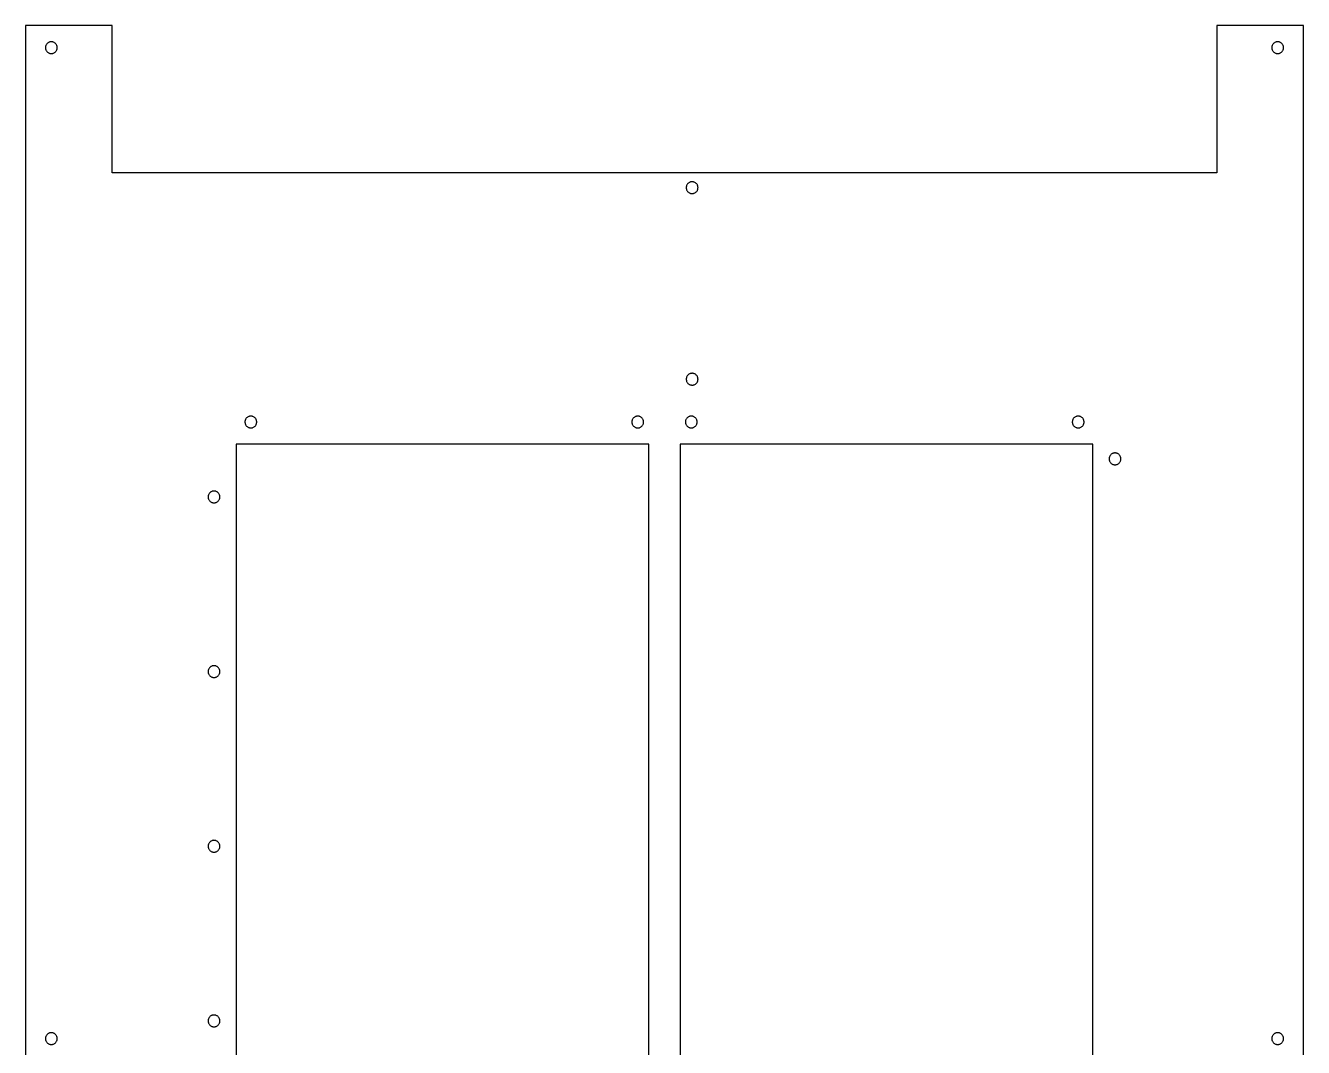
# Model space of a CAD drawing. Header units: millimetres. Extents: x 0 to 347, y 0 to 550.
# Drawn here: x 0 to 347, y 272.6 to 550 of the extents above; entities that cross this region are included whole.
import ezdxf

# ---------------------------------------------------------------- set-up
doc = ezdxf.new("R2010")
doc.units = ezdxf.units.MM

msp = doc.modelspace()

# ---------------------------------------------------------------- linework, layer by layer
at = {"color": 7, "linetype": 'Continuous', "lineweight": 25}
for p, q in [((0, 550), (0, 0)), ((23.5, 550), (0, 550)), ((23.5, 510), (23.5, 550)), ((323.5, 550), (323.5, 510)), ((347, 550), (323.5, 550)), ((347, 0), (347, 550)), ((323.5, 510), (23.5, 510)), ((169.24, 436.38), (57.17, 436.38)), ((57.17, 436.38), (57.17, 113.62)), ((169.24, 113.62), (169.24, 436.38)), ((289.83, 436.38), (177.76, 436.38)), ((177.76, 436.38), (177.76, 113.62)), ((289.83, 113.62), (289.83, 436.38))]:
    msp.add_line(p, q, dxfattribs=at)
for points, knots in [([(7, 545.6), (6.96, 545.6), (6.88, 545.6), (6.76, 545.58), (6.64, 545.56), (6.52, 545.53), (6.35, 545.47), (6.11, 545.35), (5.86, 545.14), (5.65, 544.88), (5.52, 544.63), (5.45, 544.4), (5.41, 544.2), (5.4, 544.07), (5.4, 544)], [0, 0, 0, 0, 0.048301, 0.096194, 0.143955, 0.191861, 0.240187, 0.370073, 0.50005, 0.629928, 0.759912, 0.84013, 0.919732, 1, 1, 1, 1]), ([(8.6, 544), (8.6, 544.04), (8.6, 544.12), (8.58, 544.24), (8.56, 544.36), (8.53, 544.48), (8.47, 544.65), (8.35, 544.88), (8.14, 545.14), (7.88, 545.35), (7.63, 545.48), (7.4, 545.55), (7.2, 545.59), (7.07, 545.6), (7, 545.6)], [0, 0, 0, 0, 0.048295, 0.096186, 0.143947, 0.191856, 0.240187, 0.370065, 0.50005, 0.629936, 0.759912, 0.840138, 0.919739, 1, 1, 1, 1]), ([(340, 545.6), (339.96, 545.6), (339.88, 545.6), (339.76, 545.58), (339.64, 545.56), (339.52, 545.53), (339.35, 545.47), (339.11, 545.35), (338.86, 545.14), (338.65, 544.88), (338.52, 544.63), (338.45, 544.4), (338.41, 544.2), (338.4, 544.07), (338.4, 544)], [0, 0, 0, 0, 0.048301, 0.096194, 0.143955, 0.191861, 0.240187, 0.370073, 0.50005, 0.629928, 0.759912, 0.84013, 0.919732, 1, 1, 1, 1]), ([(341.6, 544), (341.6, 544.04), (341.6, 544.12), (341.58, 544.24), (341.56, 544.36), (341.53, 544.48), (341.47, 544.65), (341.35, 544.88), (341.14, 545.14), (340.88, 545.35), (340.63, 545.48), (340.4, 545.55), (340.2, 545.59), (340.07, 545.6), (340, 545.6)], [0, 0, 0, 0, 0.048295, 0.096186, 0.143947, 0.191856, 0.240187, 0.370065, 0.50005, 0.629936, 0.759912, 0.840138, 0.919739, 1, 1, 1, 1]), ([(5.4, 544), (5.4, 543.96), (5.4, 543.88), (5.42, 543.76), (5.44, 543.64), (5.47, 543.52), (5.53, 543.35), (5.65, 543.11), (5.86, 542.86), (6.11, 542.65), (6.37, 542.52), (6.6, 542.45), (6.8, 542.41), (6.93, 542.4), (7, 542.4)], [0, 0, 0, 0, 0.048295, 0.096186, 0.143947, 0.191856, 0.240187, 0.370065, 0.50005, 0.629936, 0.759912, 0.840138, 0.919739, 1, 1, 1, 1]), ([(7, 542.4), (7.04, 542.4), (7.12, 542.4), (7.24, 542.42), (7.36, 542.44), (7.48, 542.47), (7.65, 542.53), (7.88, 542.65), (8.14, 542.86), (8.35, 543.11), (8.48, 543.37), (8.55, 543.6), (8.59, 543.8), (8.6, 543.93), (8.6, 544)], [0, 0, 0, 0, 0.048301, 0.096194, 0.143955, 0.191861, 0.240187, 0.370073, 0.50005, 0.629928, 0.759912, 0.84013, 0.919732, 1, 1, 1, 1]), ([(338.4, 544), (338.4, 543.96), (338.4, 543.88), (338.42, 543.76), (338.44, 543.64), (338.47, 543.52), (338.53, 543.35), (338.65, 543.11), (338.86, 542.86), (339.11, 542.65), (339.37, 542.52), (339.6, 542.45), (339.8, 542.41), (339.93, 542.4), (340, 542.4)], [0, 0, 0, 0, 0.048295, 0.096186, 0.143947, 0.191856, 0.240187, 0.370065, 0.50005, 0.629936, 0.759912, 0.840138, 0.919739, 1, 1, 1, 1]), ([(340, 542.4), (340.04, 542.4), (340.12, 542.4), (340.24, 542.42), (340.36, 542.44), (340.48, 542.47), (340.65, 542.53), (340.88, 542.65), (341.14, 542.86), (341.35, 543.11), (341.48, 543.37), (341.55, 543.6), (341.59, 543.8), (341.6, 543.93), (341.6, 544)], [0, 0, 0, 0, 0.048301, 0.096194, 0.143955, 0.191861, 0.240187, 0.370073, 0.50005, 0.629928, 0.759912, 0.84013, 0.919732, 1, 1, 1, 1]), ([(181, 507.6), (180.96, 507.6), (180.88, 507.6), (180.76, 507.58), (180.64, 507.56), (180.52, 507.53), (180.35, 507.47), (180.11, 507.35), (179.86, 507.14), (179.65, 506.88), (179.52, 506.63), (179.45, 506.4), (179.41, 506.2), (179.4, 506.07), (179.4, 506)], [0, 0, 0, 0, 0.048301, 0.096194, 0.143955, 0.191861, 0.240187, 0.370073, 0.50005, 0.629928, 0.759912, 0.84013, 0.919732, 1, 1, 1, 1]), ([(182.6, 506), (182.6, 506.04), (182.6, 506.12), (182.58, 506.24), (182.56, 506.36), (182.53, 506.48), (182.47, 506.65), (182.35, 506.88), (182.14, 507.14), (181.88, 507.35), (181.63, 507.48), (181.4, 507.55), (181.2, 507.59), (181.07, 507.6), (181, 507.6)], [0, 0, 0, 0, 0.048295, 0.096186, 0.143947, 0.191856, 0.240187, 0.370065, 0.50005, 0.629936, 0.759912, 0.840138, 0.919739, 1, 1, 1, 1]), ([(179.4, 506), (179.4, 505.96), (179.4, 505.88), (179.42, 505.76), (179.44, 505.64), (179.47, 505.52), (179.53, 505.35), (179.65, 505.11), (179.86, 504.86), (180.11, 504.65), (180.37, 504.52), (180.6, 504.45), (180.8, 504.41), (180.93, 504.4), (181, 504.4)], [0, 0, 0, 0, 0.048295, 0.096186, 0.143947, 0.191856, 0.240187, 0.370065, 0.50005, 0.629936, 0.759912, 0.840138, 0.919739, 1, 1, 1, 1]), ([(181, 504.4), (181.04, 504.4), (181.12, 504.4), (181.24, 504.42), (181.36, 504.44), (181.48, 504.47), (181.65, 504.53), (181.88, 504.65), (182.14, 504.86), (182.35, 505.11), (182.48, 505.37), (182.55, 505.6), (182.59, 505.8), (182.6, 505.93), (182.6, 506)], [0, 0, 0, 0, 0.048301, 0.096194, 0.143955, 0.191861, 0.240187, 0.370073, 0.50005, 0.629928, 0.759912, 0.84013, 0.919732, 1, 1, 1, 1]), ([(181, 455.6), (180.96, 455.6), (180.88, 455.6), (180.76, 455.58), (180.64, 455.56), (180.52, 455.53), (180.35, 455.47), (180.11, 455.35), (179.86, 455.14), (179.65, 454.88), (179.52, 454.63), (179.45, 454.4), (179.41, 454.2), (179.4, 454.07), (179.4, 454)], [0, 0, 0, 0, 0.048301, 0.096194, 0.143955, 0.191861, 0.240187, 0.370073, 0.50005, 0.629928, 0.759912, 0.84013, 0.919732, 1, 1, 1, 1]), ([(182.6, 454), (182.6, 454.04), (182.6, 454.12), (182.58, 454.24), (182.56, 454.36), (182.53, 454.48), (182.47, 454.65), (182.35, 454.88), (182.14, 455.14), (181.88, 455.35), (181.63, 455.48), (181.4, 455.55), (181.2, 455.59), (181.07, 455.6), (181, 455.6)], [0, 0, 0, 0, 0.048295, 0.096186, 0.143947, 0.191856, 0.240187, 0.370065, 0.50005, 0.629936, 0.759912, 0.840138, 0.919739, 1, 1, 1, 1]), ([(179.4, 454), (179.4, 453.96), (179.4, 453.88), (179.42, 453.76), (179.44, 453.64), (179.47, 453.52), (179.53, 453.35), (179.65, 453.11), (179.86, 452.86), (180.11, 452.65), (180.37, 452.52), (180.6, 452.45), (180.8, 452.41), (180.93, 452.4), (181, 452.4)], [0, 0, 0, 0, 0.048295, 0.096186, 0.143947, 0.191856, 0.240187, 0.370065, 0.50005, 0.629936, 0.759912, 0.840138, 0.919739, 1, 1, 1, 1]), ([(181, 452.4), (181.04, 452.4), (181.12, 452.4), (181.24, 452.42), (181.36, 452.44), (181.48, 452.47), (181.65, 452.53), (181.88, 452.65), (182.14, 452.86), (182.35, 453.11), (182.48, 453.37), (182.55, 453.6), (182.59, 453.8), (182.6, 453.93), (182.6, 454)], [0, 0, 0, 0, 0.048301, 0.096194, 0.143955, 0.191861, 0.240187, 0.370073, 0.50005, 0.629928, 0.759912, 0.84013, 0.919732, 1, 1, 1, 1]), ([(61.17, 443.97), (61.13, 443.97), (61.05, 443.97), (60.93, 443.96), (60.81, 443.93), (60.7, 443.9), (60.52, 443.84), (60.29, 443.72), (60.03, 443.51), (59.82, 443.26), (59.69, 443), (59.62, 442.77), (59.58, 442.57), (59.57, 442.44), (59.57, 442.37)], [0, 0, 0, 0, 0.048301, 0.096194, 0.143955, 0.191861, 0.240187, 0.370073, 0.50005, 0.629928, 0.759912, 0.84013, 0.919732, 1, 1, 1, 1]), ([(59.57, 442.37), (59.57, 442.33), (59.57, 442.25), (59.59, 442.13), (59.61, 442.01), (59.64, 441.9), (59.7, 441.72), (59.82, 441.49), (60.03, 441.23), (60.29, 441.03), (60.54, 440.9), (60.77, 440.82), (60.97, 440.78), (61.1, 440.78), (61.17, 440.77)], [0, 0, 0, 0, 0.048295, 0.096186, 0.143947, 0.191856, 0.240187, 0.370065, 0.50005, 0.629936, 0.759912, 0.840138, 0.919739, 1, 1, 1, 1]), ([(62.77, 442.37), (62.77, 442.41), (62.77, 442.49), (62.75, 442.61), (62.73, 442.73), (62.7, 442.85), (62.64, 443.03), (62.52, 443.26), (62.31, 443.51), (62.06, 443.72), (61.8, 443.85), (61.57, 443.93), (61.37, 443.97), (61.24, 443.97), (61.17, 443.97)], [0, 0, 0, 0, 0.048295, 0.096186, 0.143947, 0.191856, 0.240187, 0.370065, 0.50005, 0.629936, 0.759912, 0.840138, 0.919739, 1, 1, 1, 1]), ([(61.17, 440.77), (61.21, 440.77), (61.29, 440.78), (61.41, 440.79), (61.53, 440.81), (61.65, 440.84), (61.82, 440.91), (62.06, 441.03), (62.31, 441.23), (62.52, 441.49), (62.65, 441.74), (62.72, 441.97), (62.76, 442.17), (62.77, 442.31), (62.77, 442.37)], [0, 0, 0, 0, 0.048301, 0.096194, 0.143955, 0.191861, 0.240187, 0.370073, 0.50005, 0.629928, 0.759912, 0.84013, 0.919732, 1, 1, 1, 1]), ([(166.24, 443.97), (166.19, 443.97), (166.11, 443.97), (165.99, 443.96), (165.88, 443.93), (165.76, 443.9), (165.58, 443.84), (165.35, 443.72), (165.1, 443.51), (164.89, 443.26), (164.76, 443), (164.68, 442.77), (164.64, 442.57), (164.64, 442.44), (164.64, 442.37)], [0, 0, 0, 0, 0.048301, 0.096194, 0.143955, 0.191861, 0.240187, 0.370073, 0.50005, 0.629928, 0.759912, 0.84013, 0.919732, 1, 1, 1, 1]), ([(164.64, 442.37), (164.64, 442.33), (164.64, 442.25), (164.65, 442.13), (164.67, 442.01), (164.71, 441.9), (164.77, 441.72), (164.89, 441.49), (165.1, 441.23), (165.35, 441.03), (165.61, 440.9), (165.84, 440.82), (166.03, 440.78), (166.17, 440.78), (166.24, 440.77)], [0, 0, 0, 0, 0.048295, 0.096186, 0.143947, 0.191856, 0.240187, 0.370065, 0.50005, 0.629936, 0.759912, 0.840138, 0.919739, 1, 1, 1, 1]), ([(167.84, 442.37), (167.83, 442.41), (167.83, 442.49), (167.82, 442.61), (167.8, 442.73), (167.76, 442.85), (167.7, 443.03), (167.58, 443.26), (167.37, 443.51), (167.12, 443.72), (166.87, 443.85), (166.63, 443.93), (166.44, 443.97), (166.3, 443.97), (166.24, 443.97)], [0, 0, 0, 0, 0.048295, 0.096186, 0.143947, 0.191856, 0.240187, 0.370065, 0.50005, 0.629936, 0.759912, 0.840138, 0.919739, 1, 1, 1, 1]), ([(166.24, 440.77), (166.28, 440.77), (166.36, 440.78), (166.48, 440.79), (166.59, 440.81), (166.71, 440.84), (166.89, 440.91), (167.12, 441.03), (167.37, 441.23), (167.58, 441.49), (167.71, 441.74), (167.79, 441.97), (167.83, 442.17), (167.83, 442.31), (167.84, 442.37)], [0, 0, 0, 0, 0.048301, 0.096194, 0.143955, 0.191861, 0.240187, 0.370073, 0.50005, 0.629928, 0.759912, 0.84013, 0.919732, 1, 1, 1, 1]), ([(180.76, 443.97), (180.72, 443.97), (180.64, 443.97), (180.52, 443.96), (180.41, 443.93), (180.29, 443.9), (180.11, 443.84), (179.88, 443.72), (179.63, 443.51), (179.42, 443.26), (179.29, 443), (179.21, 442.77), (179.17, 442.57), (179.17, 442.44), (179.16, 442.37)], [0, 0, 0, 0, 0.048301, 0.096194, 0.143955, 0.191861, 0.240187, 0.370073, 0.50005, 0.629928, 0.759912, 0.84013, 0.919732, 1, 1, 1, 1]), ([(179.16, 442.37), (179.17, 442.33), (179.17, 442.25), (179.18, 442.13), (179.2, 442.01), (179.24, 441.9), (179.3, 441.72), (179.42, 441.49), (179.63, 441.23), (179.88, 441.03), (180.13, 440.9), (180.37, 440.82), (180.56, 440.78), (180.7, 440.78), (180.76, 440.77)], [0, 0, 0, 0, 0.048295, 0.096186, 0.143947, 0.191856, 0.240187, 0.370065, 0.50005, 0.629936, 0.759912, 0.840138, 0.919739, 1, 1, 1, 1]), ([(182.36, 442.37), (182.36, 442.41), (182.36, 442.49), (182.35, 442.61), (182.33, 442.73), (182.29, 442.85), (182.23, 443.03), (182.11, 443.26), (181.9, 443.51), (181.65, 443.72), (181.39, 443.85), (181.16, 443.93), (180.97, 443.97), (180.83, 443.97), (180.76, 443.97)], [0, 0, 0, 0, 0.048295, 0.096186, 0.143947, 0.191856, 0.240187, 0.370065, 0.50005, 0.629936, 0.759912, 0.840138, 0.919739, 1, 1, 1, 1]), ([(180.76, 440.77), (180.81, 440.77), (180.89, 440.78), (181.01, 440.79), (181.12, 440.81), (181.24, 440.84), (181.42, 440.91), (181.65, 441.03), (181.9, 441.23), (182.11, 441.49), (182.24, 441.74), (182.32, 441.97), (182.36, 442.17), (182.36, 442.31), (182.36, 442.37)], [0, 0, 0, 0, 0.048301, 0.096194, 0.143955, 0.191861, 0.240187, 0.370073, 0.50005, 0.629928, 0.759912, 0.84013, 0.919732, 1, 1, 1, 1]), ([(285.83, 443.97), (285.79, 443.97), (285.71, 443.97), (285.59, 443.96), (285.47, 443.93), (285.35, 443.9), (285.18, 443.84), (284.94, 443.72), (284.69, 443.51), (284.48, 443.26), (284.35, 443), (284.28, 442.77), (284.24, 442.57), (284.23, 442.44), (284.23, 442.37)], [0, 0, 0, 0, 0.048301, 0.096194, 0.143955, 0.191861, 0.240187, 0.370073, 0.50005, 0.629928, 0.759912, 0.84013, 0.919732, 1, 1, 1, 1]), ([(284.23, 442.37), (284.23, 442.33), (284.23, 442.25), (284.25, 442.13), (284.27, 442.01), (284.3, 441.9), (284.36, 441.72), (284.48, 441.49), (284.69, 441.23), (284.94, 441.03), (285.2, 440.9), (285.43, 440.82), (285.63, 440.78), (285.76, 440.78), (285.83, 440.77)], [0, 0, 0, 0, 0.0482955, 0.0961861, 0.143947, 0.1918557, 0.2401868, 0.3700649, 0.5000495, 0.6299357, 0.7599124, 0.8401376, 0.9197392, 1, 1, 1, 1]), ([(287.43, 442.37), (287.43, 442.41), (287.43, 442.49), (287.41, 442.61), (287.39, 442.73), (287.36, 442.85), (287.3, 443.03), (287.18, 443.26), (286.97, 443.51), (286.71, 443.72), (286.46, 443.85), (286.23, 443.93), (286.03, 443.97), (285.9, 443.97), (285.83, 443.97)], [0, 0, 0, 0, 0.048295, 0.096186, 0.143947, 0.191856, 0.240187, 0.370065, 0.50005, 0.629936, 0.759912, 0.840138, 0.919739, 1, 1, 1, 1]), ([(285.83, 440.77), (285.87, 440.77), (285.95, 440.78), (286.07, 440.79), (286.19, 440.81), (286.3, 440.84), (286.48, 440.91), (286.71, 441.03), (286.97, 441.23), (287.18, 441.49), (287.31, 441.74), (287.38, 441.97), (287.42, 442.17), (287.43, 442.31), (287.43, 442.37)], [0, 0, 0, 0, 0.048301, 0.096194, 0.143955, 0.191861, 0.240187, 0.370073, 0.50005, 0.629928, 0.759912, 0.84013, 0.919732, 1, 1, 1, 1]), ([(295.83, 433.98), (295.79, 433.98), (295.71, 433.97), (295.59, 433.96), (295.47, 433.94), (295.35, 433.91), (295.17, 433.84), (294.94, 433.72), (294.69, 433.52), (294.48, 433.26), (294.35, 433.01), (294.27, 432.78), (294.23, 432.58), (294.23, 432.44), (294.23, 432.38)], [0, 0, 0, 0, 0.048301, 0.096194, 0.143955, 0.191861, 0.240187, 0.370073, 0.50005, 0.629928, 0.759912, 0.84013, 0.919732, 1, 1, 1, 1]), ([(297.43, 432.38), (297.43, 432.42), (297.42, 432.5), (297.41, 432.62), (297.39, 432.74), (297.36, 432.85), (297.29, 433.03), (297.17, 433.26), (296.97, 433.52), (296.71, 433.72), (296.46, 433.86), (296.23, 433.93), (296.03, 433.97), (295.89, 433.97), (295.83, 433.98)], [0, 0, 0, 0, 0.048295, 0.096186, 0.143947, 0.191856, 0.240187, 0.370065, 0.50005, 0.629936, 0.759912, 0.840138, 0.919739, 1, 1, 1, 1]), ([(294.23, 432.38), (294.23, 432.34), (294.23, 432.26), (294.24, 432.14), (294.27, 432.02), (294.3, 431.9), (294.36, 431.72), (294.48, 431.49), (294.69, 431.24), (294.94, 431.03), (295.2, 430.9), (295.43, 430.82), (295.63, 430.78), (295.76, 430.78), (295.83, 430.78)], [0, 0, 0, 0, 0.048295, 0.096186, 0.143947, 0.191856, 0.240187, 0.370065, 0.50005, 0.629936, 0.759912, 0.840138, 0.919739, 1, 1, 1, 1]), ([(295.83, 430.78), (295.87, 430.78), (295.95, 430.78), (296.07, 430.79), (296.19, 430.82), (296.3, 430.85), (296.48, 430.91), (296.71, 431.03), (296.97, 431.24), (297.17, 431.49), (297.3, 431.75), (297.38, 431.98), (297.42, 432.18), (297.42, 432.31), (297.43, 432.38)], [0, 0, 0, 0, 0.048301, 0.096194, 0.143955, 0.191861, 0.240187, 0.370073, 0.50005, 0.629928, 0.759912, 0.84013, 0.919732, 1, 1, 1, 1]), ([(51.17, 423.64), (51.13, 423.64), (51.05, 423.64), (50.93, 423.63), (50.81, 423.6), (50.7, 423.57), (50.52, 423.51), (50.29, 423.39), (50.03, 423.18), (49.83, 422.93), (49.7, 422.67), (49.62, 422.44), (49.58, 422.24), (49.58, 422.11), (49.57, 422.04)], [0, 0, 0, 0, 0.048301, 0.096194, 0.143955, 0.191861, 0.240187, 0.370073, 0.50005, 0.629928, 0.759912, 0.84013, 0.919732, 1, 1, 1, 1]), ([(52.77, 422.04), (52.77, 422.08), (52.77, 422.16), (52.76, 422.28), (52.73, 422.4), (52.7, 422.52), (52.64, 422.7), (52.52, 422.93), (52.31, 423.18), (52.06, 423.39), (51.8, 423.52), (51.57, 423.6), (51.37, 423.64), (51.24, 423.64), (51.17, 423.64)], [0, 0, 0, 0, 0.048295, 0.096186, 0.143947, 0.191856, 0.240187, 0.370065, 0.50005, 0.629936, 0.759912, 0.840138, 0.919739, 1, 1, 1, 1]), ([(49.57, 422.04), (49.57, 422), (49.58, 421.92), (49.59, 421.8), (49.61, 421.68), (49.64, 421.57), (49.71, 421.39), (49.83, 421.16), (50.03, 420.9), (50.29, 420.69), (50.54, 420.56), (50.77, 420.49), (50.97, 420.45), (51.11, 420.44), (51.17, 420.44)], [0, 0, 0, 0, 0.0482955, 0.0961861, 0.143947, 0.1918557, 0.2401868, 0.3700649, 0.5000495, 0.6299357, 0.7599124, 0.8401376, 0.9197392, 1, 1, 1, 1]), ([(51.17, 420.44), (51.21, 420.44), (51.29, 420.44), (51.41, 420.46), (51.53, 420.48), (51.65, 420.51), (51.83, 420.58), (52.06, 420.69), (52.31, 420.9), (52.52, 421.16), (52.65, 421.41), (52.73, 421.64), (52.77, 421.84), (52.77, 421.97), (52.77, 422.04)], [0, 0, 0, 0, 0.048301, 0.096194, 0.143955, 0.191861, 0.240187, 0.370073, 0.50005, 0.629928, 0.759912, 0.84013, 0.919732, 1, 1, 1, 1]), ([(51.17, 376.23), (51.13, 376.23), (51.05, 376.23), (50.93, 376.21), (50.81, 376.19), (50.7, 376.16), (50.52, 376.1), (50.29, 375.98), (50.03, 375.77), (49.83, 375.51), (49.7, 375.26), (49.62, 375.03), (49.58, 374.83), (49.58, 374.7), (49.57, 374.63)], [0, 0, 0, 0, 0.0483007, 0.0961939, 0.1439549, 0.191861, 0.2401872, 0.3700731, 0.5000496, 0.6299275, 0.759912, 0.8401304, 0.919732, 1, 1, 1, 1]), ([(52.77, 374.63), (52.77, 374.67), (52.77, 374.75), (52.76, 374.87), (52.73, 374.99), (52.7, 375.1), (52.64, 375.28), (52.52, 375.51), (52.31, 375.77), (52.06, 375.98), (51.8, 376.11), (51.57, 376.18), (51.37, 376.22), (51.24, 376.23), (51.17, 376.23)], [0, 0, 0, 0, 0.048295, 0.096186, 0.143947, 0.191856, 0.240187, 0.370065, 0.50005, 0.629936, 0.759912, 0.840138, 0.919739, 1, 1, 1, 1]), ([(49.57, 374.63), (49.57, 374.59), (49.58, 374.51), (49.59, 374.39), (49.61, 374.27), (49.64, 374.15), (49.71, 373.97), (49.83, 373.74), (50.03, 373.49), (50.29, 373.28), (50.54, 373.15), (50.77, 373.08), (50.97, 373.04), (51.11, 373.03), (51.17, 373.03)], [0, 0, 0, 0, 0.048295, 0.096186, 0.143947, 0.191856, 0.240187, 0.370065, 0.50005, 0.629936, 0.759912, 0.840138, 0.919739, 1, 1, 1, 1]), ([(51.17, 373.03), (51.21, 373.03), (51.29, 373.03), (51.41, 373.05), (51.53, 373.07), (51.65, 373.1), (51.83, 373.16), (52.06, 373.28), (52.31, 373.49), (52.52, 373.74), (52.65, 374), (52.73, 374.23), (52.77, 374.43), (52.77, 374.56), (52.77, 374.63)], [0, 0, 0, 0, 0.048301, 0.096194, 0.143955, 0.191861, 0.240187, 0.370073, 0.50005, 0.629928, 0.759912, 0.84013, 0.919732, 1, 1, 1, 1]), ([(51.17, 328.82), (51.13, 328.81), (51.05, 328.81), (50.93, 328.8), (50.81, 328.78), (50.7, 328.74), (50.52, 328.68), (50.29, 328.56), (50.03, 328.35), (49.83, 328.1), (49.7, 327.85), (49.62, 327.61), (49.58, 327.42), (49.58, 327.28), (49.57, 327.22)], [0, 0, 0, 0, 0.048301, 0.096194, 0.143955, 0.191861, 0.240187, 0.370073, 0.50005, 0.629928, 0.759912, 0.84013, 0.919732, 1, 1, 1, 1]), ([(49.57, 327.22), (49.57, 327.18), (49.58, 327.09), (49.59, 326.97), (49.61, 326.86), (49.64, 326.74), (49.71, 326.56), (49.83, 326.33), (50.03, 326.08), (50.29, 325.87), (50.54, 325.74), (50.77, 325.66), (50.97, 325.62), (51.11, 325.62), (51.17, 325.62)], [0, 0, 0, 0, 0.048295, 0.096186, 0.143947, 0.191856, 0.240187, 0.370065, 0.50005, 0.629936, 0.759912, 0.840138, 0.919739, 1, 1, 1, 1]), ([(52.77, 327.22), (52.77, 327.26), (52.77, 327.34), (52.76, 327.46), (52.73, 327.57), (52.7, 327.69), (52.64, 327.87), (52.52, 328.1), (52.31, 328.35), (52.06, 328.56), (51.8, 328.69), (51.57, 328.77), (51.37, 328.81), (51.24, 328.81), (51.17, 328.82)], [0, 0, 0, 0, 0.048295, 0.096186, 0.143947, 0.191856, 0.240187, 0.370065, 0.50005, 0.629936, 0.759912, 0.840138, 0.919739, 1, 1, 1, 1]), ([(51.17, 325.62), (51.21, 325.62), (51.29, 325.62), (51.41, 325.63), (51.53, 325.65), (51.65, 325.69), (51.83, 325.75), (52.06, 325.87), (52.31, 326.08), (52.52, 326.33), (52.65, 326.59), (52.73, 326.82), (52.77, 327.01), (52.77, 327.15), (52.77, 327.22)], [0, 0, 0, 0, 0.048301, 0.096194, 0.143955, 0.191861, 0.240187, 0.370073, 0.50005, 0.629928, 0.759912, 0.84013, 0.919732, 1, 1, 1, 1]), ([(51.17, 281.4), (51.13, 281.4), (51.05, 281.4), (50.93, 281.39), (50.81, 281.36), (50.7, 281.33), (50.52, 281.27), (50.29, 281.15), (50.03, 280.94), (49.83, 280.69), (49.7, 280.43), (49.62, 280.2), (49.58, 280), (49.58, 279.87), (49.57, 279.8)], [0, 0, 0, 0, 0.048301, 0.096194, 0.143955, 0.191861, 0.240187, 0.370073, 0.50005, 0.629928, 0.759912, 0.84013, 0.919732, 1, 1, 1, 1]), ([(52.77, 279.8), (52.77, 279.84), (52.77, 279.92), (52.76, 280.04), (52.73, 280.16), (52.7, 280.28), (52.64, 280.46), (52.52, 280.69), (52.31, 280.94), (52.06, 281.15), (51.8, 281.28), (51.57, 281.36), (51.37, 281.4), (51.24, 281.4), (51.17, 281.4)], [0, 0, 0, 0, 0.048295, 0.096186, 0.143947, 0.191856, 0.240187, 0.370065, 0.50005, 0.629936, 0.759912, 0.840138, 0.919739, 1, 1, 1, 1]), ([(49.57, 279.8), (49.57, 279.76), (49.58, 279.68), (49.59, 279.56), (49.61, 279.44), (49.64, 279.33), (49.71, 279.15), (49.83, 278.92), (50.03, 278.66), (50.29, 278.45), (50.54, 278.32), (50.77, 278.25), (50.97, 278.21), (51.11, 278.2), (51.17, 278.2)], [0, 0, 0, 0, 0.048295, 0.096186, 0.143947, 0.191856, 0.240187, 0.370065, 0.50005, 0.629936, 0.759912, 0.840138, 0.919739, 1, 1, 1, 1]), ([(51.17, 278.2), (51.21, 278.2), (51.29, 278.2), (51.41, 278.22), (51.53, 278.24), (51.65, 278.27), (51.83, 278.34), (52.06, 278.45), (52.31, 278.66), (52.52, 278.92), (52.65, 279.17), (52.73, 279.4), (52.77, 279.6), (52.77, 279.73), (52.77, 279.8)], [0, 0, 0, 0, 0.048301, 0.096194, 0.143955, 0.191861, 0.240187, 0.370073, 0.50005, 0.629928, 0.759912, 0.84013, 0.919732, 1, 1, 1, 1]), ([(7, 276.6), (6.96, 276.6), (6.88, 276.6), (6.76, 276.58), (6.64, 276.56), (6.52, 276.53), (6.35, 276.47), (6.11, 276.35), (5.86, 276.14), (5.65, 275.88), (5.52, 275.63), (5.45, 275.4), (5.41, 275.2), (5.4, 275.07), (5.4, 275)], [0, 0, 0, 0, 0.048301, 0.096194, 0.143955, 0.191861, 0.240187, 0.370073, 0.50005, 0.629928, 0.759912, 0.84013, 0.919732, 1, 1, 1, 1]), ([(5.4, 275), (5.4, 274.96), (5.4, 274.88), (5.42, 274.76), (5.44, 274.64), (5.47, 274.52), (5.53, 274.35), (5.65, 274.11), (5.86, 273.86), (6.11, 273.65), (6.37, 273.52), (6.6, 273.45), (6.8, 273.41), (6.93, 273.4), (7, 273.4)], [0, 0, 0, 0, 0.048295, 0.096186, 0.143947, 0.191856, 0.240187, 0.370065, 0.50005, 0.629936, 0.759912, 0.840138, 0.919739, 1, 1, 1, 1]), ([(8.6, 275), (8.6, 275.04), (8.6, 275.12), (8.58, 275.24), (8.56, 275.36), (8.53, 275.48), (8.47, 275.65), (8.35, 275.88), (8.14, 276.14), (7.88, 276.35), (7.63, 276.48), (7.4, 276.55), (7.2, 276.59), (7.07, 276.6), (7, 276.6)], [0, 0, 0, 0, 0.048295, 0.096186, 0.143947, 0.191856, 0.240187, 0.370065, 0.50005, 0.629936, 0.759912, 0.840138, 0.919739, 1, 1, 1, 1]), ([(7, 273.4), (7.04, 273.4), (7.12, 273.4), (7.24, 273.42), (7.36, 273.44), (7.48, 273.47), (7.65, 273.53), (7.88, 273.65), (8.14, 273.86), (8.35, 274.11), (8.48, 274.37), (8.55, 274.6), (8.59, 274.8), (8.6, 274.93), (8.6, 275)], [0, 0, 0, 0, 0.048301, 0.096194, 0.143955, 0.191861, 0.240187, 0.370073, 0.50005, 0.629928, 0.759912, 0.84013, 0.919732, 1, 1, 1, 1]), ([(340, 276.6), (339.96, 276.6), (339.88, 276.6), (339.76, 276.58), (339.64, 276.56), (339.52, 276.53), (339.35, 276.47), (339.11, 276.35), (338.86, 276.14), (338.65, 275.88), (338.52, 275.63), (338.45, 275.4), (338.41, 275.2), (338.4, 275.07), (338.4, 275)], [0, 0, 0, 0, 0.048301, 0.096194, 0.143955, 0.191861, 0.240187, 0.370073, 0.50005, 0.629928, 0.759912, 0.84013, 0.919732, 1, 1, 1, 1]), ([(338.4, 275), (338.4, 274.96), (338.4, 274.88), (338.42, 274.76), (338.44, 274.64), (338.47, 274.52), (338.53, 274.35), (338.65, 274.11), (338.86, 273.86), (339.11, 273.65), (339.37, 273.52), (339.6, 273.45), (339.8, 273.41), (339.93, 273.4), (340, 273.4)], [0, 0, 0, 0, 0.048295, 0.096186, 0.143947, 0.191856, 0.240187, 0.370065, 0.50005, 0.629936, 0.759912, 0.840138, 0.919739, 1, 1, 1, 1]), ([(341.6, 275), (341.6, 275.04), (341.6, 275.12), (341.58, 275.24), (341.56, 275.36), (341.53, 275.48), (341.47, 275.65), (341.35, 275.88), (341.14, 276.14), (340.88, 276.35), (340.63, 276.48), (340.4, 276.55), (340.2, 276.59), (340.07, 276.6), (340, 276.6)], [0, 0, 0, 0, 0.048295, 0.096186, 0.143947, 0.191856, 0.240187, 0.370065, 0.50005, 0.629936, 0.759912, 0.840138, 0.919739, 1, 1, 1, 1]), ([(340, 273.4), (340.04, 273.4), (340.12, 273.4), (340.24, 273.42), (340.36, 273.44), (340.48, 273.47), (340.65, 273.53), (340.88, 273.65), (341.14, 273.86), (341.35, 274.11), (341.48, 274.37), (341.55, 274.6), (341.59, 274.8), (341.6, 274.93), (341.6, 275)], [0, 0, 0, 0, 0.048301, 0.096194, 0.143955, 0.191861, 0.240187, 0.370073, 0.50005, 0.629928, 0.759912, 0.84013, 0.919732, 1, 1, 1, 1])]:
    msp.add_open_spline(points, degree=3, knots=knots, dxfattribs=at)

doc.saveas('drawing.dxf')
